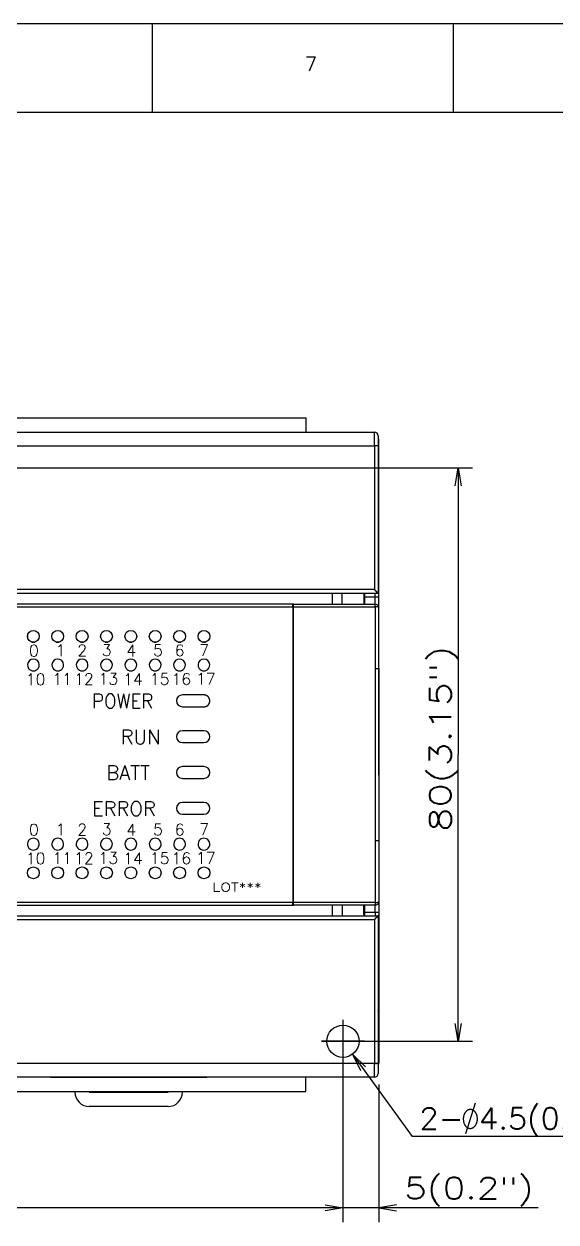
# Model space of a CAD drawing. Header units: millimetres. Extents: x -945625 to 316, y 6 to 533140.
# Drawn here: x -945391.2 to -945317, y 532407.3 to 532574.5 of the extents above; entities that cross this region are included whole.
import ezdxf

# ---------------------------------------------------------------- set-up
doc = ezdxf.new("R2010")
doc.units = ezdxf.units.MM
doc.header["$LTSCALE"] = 4
doc.styles.get("Standard").update_dxf_attribs({"font": 'simplex.shx', "height": 2, "bigfont": '@extfont2.shx'})

msp = doc.modelspace()

# ---------------------------------------------------------------- linework, layer by layer
at = {"ltscale": 0.5}
for p, q in [((-945205.31, 532574.48), (-945625.31, 532574.48)), ((-945373.31, 532574.48), (-945373.31, 532562.11)), ((-945331.31, 532574.48), (-945331.31, 532562.11)), ((-945205.31, 532562.11), (-945625.31, 532562.11))]:
    msp.add_line(p, q, dxfattribs=at)
at = {"color": 7, "linetype": 'Continuous'}
for p, q in [((-945451.89, 532519.53), (-945351.89, 532519.53)), ((-945351.89, 532519.53), (-945351.89, 532517.53)), ((-945461.49, 532517.53), (-945342.29, 532517.53)), ((-945342.29, 532515.61), (-945342.29, 532517.53)), ((-945341.79, 532517.03), (-945341.79, 532515.59)), ((-945341.69, 532469.64), (-945341.69, 532516.53)), ((-945461.49, 532515.61), (-945342.29, 532515.61)), ((-945342.29, 532515.61), (-945342.29, 532495.55)), ((-945341.79, 532515.59), (-945341.79, 532495.03)), ((-945341.79, 532515.59), (-945341.79, 532515.59)), ((-945341.69, 532515.53), (-945341.79, 532515.53)), ((-945473.06, 532512.53), (-945328.61, 532512.53)), ((-945331.03, 532510.03), (-945330.61, 532512.53)), ((-945330.61, 532512.53), (-945330.61, 532472.53)), ((-945330.61, 532512.53), (-945330.19, 532510.03)), ((-945330.61, 532512.53), (-945330.61, 532510.03)), ((-945341.79, 532495.03), (-945461.99, 532495.03)), ((-945342.29, 532495.55), (-945461.49, 532495.55)), ((-945348.19, 532495.03), (-945348.19, 532493.53)), ((-945346.79, 532493.53), (-945346.79, 532495.03)), ((-945343.79, 532494.83), (-945343.79, 532493.53)), ((-945343.69, 532495), (-945343.69, 532494.53)), ((-945343.69, 532494.53), (-945343.69, 532493.53)), ((-945343.69, 532494.53), (-945342.19, 532494.53)), ((-945342.19, 532494.53), (-945342.19, 532495.03)), ((-945342.19, 532494.53), (-945341.69, 532494.53)), ((-945342.19, 532493.53), (-945342.19, 532494.53)), ((-945353.69, 532493.53), (-945399.69, 532493.53)), ((-945399.69, 532493.17), (-945353.69, 532493.17)), ((-945353.69, 532493.17), (-945353.69, 532493.53)), ((-945353.59, 532493.53), (-945353.69, 532493.53)), ((-945353.69, 532493.17), (-945353.69, 532484.53)), ((-945353.59, 532493.53), (-945342.19, 532493.53)), ((-945353.59, 532493.17), (-945353.59, 532493.53)), ((-945353.59, 532484.53), (-945353.59, 532493.17)), ((-945342.19, 532493.17), (-945342.19, 532493.53)), ((-945342.19, 532493.17), (-945342.17, 532493.17)), ((-945342.19, 532493.17), (-945342.19, 532484.53)), ((-945353.69, 532492.03), (-945353.59, 532492.03)), ((-945390.69, 532489.23), (-945390.69, 532489.03)), ((-945390.69, 532489.03), (-945390.69, 532488.83)), ((-945390.09, 532488.23), (-945389.69, 532488.23)), ((-945386.69, 532488.23), (-945386.29, 532488.23)), ((-945383.29, 532488.23), (-945382.89, 532488.23)), ((-945379.89, 532488.23), (-945379.49, 532488.23)), ((-945376.49, 532488.23), (-945376.09, 532488.23)), ((-945373.09, 532488.23), (-945372.69, 532488.23)), ((-945369.69, 532488.23), (-945369.29, 532488.23)), ((-945366.29, 532488.23), (-945365.89, 532488.23)), ((-945353.69, 532487.83), (-945353.59, 532487.83)), ((-945353.59, 532486.71), (-945353.69, 532486.73)), ((-945353.59, 532486.03), (-945353.69, 532486.03)), ((-945353.69, 532484.53), (-945353.69, 532460.53)), ((-945353.59, 532460.53), (-945353.59, 532484.53)), ((-945342.19, 532484.53), (-945342.19, 532460.53)), ((-945341.69, 532484.52), (-945341.69, 532460.53)), ((-945366.09, 532480.85), (-945369.09, 532480.85)), ((-945369.09, 532479.2), (-945366.09, 532479.2)), ((-945366.09, 532475.85), (-945369.09, 532475.85)), ((-945369.09, 532474.2), (-945366.09, 532474.2)), ((-945330.61, 532432.53), (-945330.61, 532472.53)), ((-945366.09, 532470.85), (-945369.09, 532470.85)), ((-945369.09, 532469.2), (-945366.09, 532469.2)), ((-945366.09, 532465.85), (-945369.09, 532465.85)), ((-945369.09, 532464.2), (-945366.09, 532464.2)), ((-945353.69, 532460.53), (-945353.69, 532451.88)), ((-945353.59, 532451.88), (-945353.59, 532460.53)), ((-945342.19, 532460.53), (-945342.19, 532451.88)), ((-945341.69, 532460.53), (-945341.69, 532452.03)), ((-945353.69, 532459.03), (-945353.59, 532459.03)), ((-945353.69, 532458.33), (-945353.59, 532458.35)), ((-945353.59, 532457.23), (-945353.69, 532457.23)), ((-945353.69, 532453.03), (-945353.59, 532453.03)), ((-945353.69, 532451.88), (-945399.69, 532451.88)), ((-945399.69, 532451.53), (-945353.69, 532451.53)), ((-945353.69, 532451.53), (-945353.69, 532451.88)), ((-945353.69, 532451.53), (-945353.59, 532451.53)), ((-945353.59, 532451.53), (-945353.59, 532451.88)), ((-945342.19, 532451.88), (-945353.59, 532451.88)), ((-945342.19, 532451.53), (-945353.59, 532451.53)), ((-945348.19, 532451.53), (-945348.19, 532450.03)), ((-945346.79, 532451.53), (-945346.79, 532450.03)), ((-945343.79, 532450.23), (-945343.79, 532451.53)), ((-945343.69, 532451.53), (-945343.69, 532450.53)), ((-945342.19, 532451.88), (-945342.17, 532451.88)), ((-945342.19, 532451.88), (-945342.19, 532451.53)), ((-945342.19, 532450.53), (-945342.19, 532451.53)), ((-945341.69, 532452.03), (-945341.69, 532450.53)), ((-945461.99, 532450.03), (-945341.79, 532450.03)), ((-945461.49, 532449.51), (-945342.29, 532449.51)), ((-945343.69, 532450.53), (-945343.69, 532450.06)), ((-945343.69, 532450.53), (-945342.19, 532450.53)), ((-945342.29, 532449.51), (-945342.29, 532429.44)), ((-945342.19, 532450.53), (-945342.19, 532450.03)), ((-945342.19, 532450.53), (-945341.69, 532450.53)), ((-945341.79, 532450.03), (-945341.79, 532429.46)), ((-945341.69, 532450.53), (-945341.69, 532437.03)), ((-945341.79, 532437.03), (-945341.69, 532437.03)), ((-945341.69, 532437.03), (-945341.69, 532429.53)), ((-945346.69, 532435.53), (-945346.69, 532429.53)), ((-945346.69, 532435.53), (-945346.69, 532407.31)), ((-945330.61, 532432.53), (-945331.03, 532435.03)), ((-945330.19, 532435.03), (-945330.61, 532432.53)), ((-945330.61, 532432.53), (-945330.61, 532435.03)), ((-945343.69, 532432.53), (-945349.69, 532432.53)), ((-945349.69, 532432.53), (-945328.61, 532432.53)), ((-945342.29, 532429.44), (-945461.49, 532429.44)), ((-945345.36, 532430.71), (-945337.01, 532419.26)), ((-945345.36, 532430.71), (-945344.23, 532428.44)), ((-945345.36, 532430.71), (-945343.55, 532428.94)), ((-945342.29, 532427.53), (-945342.29, 532429.44)), ((-945341.79, 532429.46), (-945341.79, 532428.03)), ((-945341.79, 532429.46), (-945341.79, 532429.46)), ((-945342.29, 532427.53), (-945461.49, 532427.53)), ((-945387.49, 532427.53), (-945365.69, 532427.53)), ((-945351.89, 532425.53), (-945351.89, 532427.53)), ((-945341.69, 532426.51), (-945341.69, 532407.31)), ((-945451.89, 532425.53), (-945351.89, 532425.53)), ((-945384.09, 532425.43), (-945384.09, 532425.53)), ((-945382.09, 532425.43), (-945382.09, 532425.53)), ((-945382.09, 532425.43), (-945371.09, 532425.43)), ((-945379.09, 532425.43), (-945379.09, 532425.53)), ((-945374.09, 532425.53), (-945374.09, 532425.43)), ((-945371.09, 532425.43), (-945371.09, 532425.53)), ((-945369.09, 532425.53), (-945369.09, 532425.43)), ((-945371.09, 532423.43), (-945382.09, 532423.43)), ((-945329.55, 532419.64), (-945328.21, 532423.95)), ((-945305.31, 532419.26), (-945337.01, 532419.26)), ((-945319.44, 532409.31), (-945408.19, 532409.31)), ((-945349.19, 532409.72), (-945346.69, 532409.31)), ((-945346.69, 532409.31), (-945349.19, 532408.89)), ((-945346.69, 532409.31), (-945349.19, 532409.31)), ((-945339.2, 532409.72), (-945341.7, 532409.31)), ((-945341.7, 532409.31), (-945339.2, 532408.89))]:
    msp.add_line(p, q, dxfattribs=at)
for points in [[(-945342.29, 532495.55), (-945342.29, 532495.54), (-945342.28, 532495.54), (-945342.28, 532495.54), (-945342.27, 532495.53), (-945342.27, 532495.53), (-945342.26, 532495.53), (-945342.26, 532495.52), (-945342.25, 532495.52), (-945342.25, 532495.51), (-945342.24, 532495.51), (-945342.24, 532495.51), (-945342.23, 532495.5), (-945342.23, 532495.5), (-945342.22, 532495.49), (-945342.22, 532495.49), (-945342.22, 532495.49), (-945342.21, 532495.48), (-945342.21, 532495.48), (-945342.2, 532495.47), (-945342.2, 532495.47), (-945342.19, 532495.47), (-945342.19, 532495.46), (-945342.19, 532495.46), (-945342.18, 532495.45), (-945342.18, 532495.45), (-945342.17, 532495.45), (-945342.17, 532495.44), (-945342.16, 532495.44), (-945342.16, 532495.43), (-945342.16, 532495.43), (-945342.15, 532495.42), (-945342.15, 532495.42), (-945342.14, 532495.42), (-945342.14, 532495.41), (-945342.14, 532495.41), (-945342.13, 532495.4), (-945342.13, 532495.4), (-945342.12, 532495.39), (-945342.12, 532495.39), (-945342.12, 532495.39), (-945342.11, 532495.38), (-945342.11, 532495.38), (-945342.1, 532495.37), (-945342.1, 532495.37), (-945342.1, 532495.36), (-945342.09, 532495.36), (-945342.09, 532495.36), (-945342.09, 532495.35), (-945342.08, 532495.35), (-945342.08, 532495.34), (-945342.07, 532495.34), (-945342.07, 532495.33), (-945342.07, 532495.33), (-945342.06, 532495.33), (-945342.06, 532495.32), (-945342.06, 532495.32), (-945342.05, 532495.31), (-945342.05, 532495.31), (-945342.04, 532495.3), (-945342.04, 532495.3), (-945342.04, 532495.3), (-945342.03, 532495.29), (-945342.03, 532495.29), (-945342.03, 532495.28), (-945342.02, 532495.28), (-945342.02, 532495.27), (-945342.02, 532495.27), (-945342.01, 532495.27), (-945342.01, 532495.26), (-945342.01, 532495.26), (-945342, 532495.25), (-945342, 532495.25), (-945342, 532495.25), (-945341.99, 532495.24), (-945341.99, 532495.24), (-945341.98, 532495.23), (-945341.98, 532495.23), (-945341.98, 532495.23), (-945341.97, 532495.22), (-945341.97, 532495.22), (-945341.97, 532495.21), (-945341.96, 532495.21), (-945341.96, 532495.21), (-945341.96, 532495.2), (-945341.95, 532495.2), (-945341.95, 532495.19), (-945341.95, 532495.19), (-945341.94, 532495.19), (-945341.94, 532495.18), (-945341.94, 532495.18), (-945341.93, 532495.18), (-945341.93, 532495.17), (-945341.93, 532495.17), (-945341.92, 532495.17), (-945341.92, 532495.16), (-945341.92, 532495.16), (-945341.91, 532495.15), (-945341.91, 532495.15), (-945341.91, 532495.15), (-945341.9, 532495.14), (-945341.9, 532495.14), (-945341.9, 532495.14), (-945341.89, 532495.13), (-945341.89, 532495.13), (-945341.89, 532495.13), (-945341.88, 532495.12), (-945341.88, 532495.12), (-945341.88, 532495.12), (-945341.87, 532495.12), (-945341.87, 532495.11), (-945341.87, 532495.11), (-945341.87, 532495.11), (-945341.86, 532495.1), (-945341.86, 532495.1), (-945341.86, 532495.1), (-945341.86, 532495.1), (-945341.85, 532495.09), (-945341.85, 532495.09), (-945341.85, 532495.09), (-945341.84, 532495.08), (-945341.84, 532495.08), (-945341.84, 532495.08), (-945341.84, 532495.08), (-945341.84, 532495.08), (-945341.83, 532495.07), (-945341.83, 532495.07), (-945341.83, 532495.07), (-945341.83, 532495.07), (-945341.82, 532495.06), (-945341.82, 532495.06), (-945341.82, 532495.06), (-945341.82, 532495.06), (-945341.82, 532495.06), (-945341.81, 532495.05), (-945341.81, 532495.05), (-945341.81, 532495.05), (-945341.81, 532495.05), (-945341.81, 532495.05), (-945341.81, 532495.05), (-945341.8, 532495.04), (-945341.8, 532495.04), (-945341.8, 532495.04), (-945341.8, 532495.04), (-945341.8, 532495.04), (-945341.8, 532495.04), (-945341.79, 532495.03), (-945341.79, 532495.03), (-945341.79, 532495.03), (-945341.79, 532495.03)], [(-945353.59, 532493.17), (-945353.5, 532493.17), (-945353.41, 532493.17), (-945353.32, 532493.17), (-945353.23, 532493.17), (-945353.14, 532493.17), (-945353.05, 532493.17), (-945352.96, 532493.17), (-945352.87, 532493.17), (-945352.78, 532493.17), (-945352.69, 532493.17), (-945352.6, 532493.17), (-945352.51, 532493.17), (-945352.42, 532493.17), (-945352.33, 532493.17), (-945352.24, 532493.17), (-945352.15, 532493.17), (-945352.06, 532493.17), (-945351.97, 532493.17), (-945351.89, 532493.17), (-945351.8, 532493.17), (-945351.71, 532493.17), (-945351.62, 532493.17), (-945351.53, 532493.17), (-945351.44, 532493.17), (-945351.35, 532493.17), (-945351.26, 532493.17), (-945351.17, 532493.17), (-945351.08, 532493.17), (-945350.99, 532493.17), (-945350.9, 532493.17), (-945350.81, 532493.17), (-945350.72, 532493.17), (-945350.63, 532493.17), (-945350.54, 532493.17), (-945350.45, 532493.17), (-945350.36, 532493.17), (-945350.27, 532493.17), (-945350.18, 532493.17), (-945350.09, 532493.17), (-945350, 532493.17), (-945349.91, 532493.17), (-945349.82, 532493.17), (-945349.73, 532493.17), (-945349.64, 532493.17), (-945349.55, 532493.17), (-945349.46, 532493.17), (-945349.37, 532493.17), (-945349.28, 532493.17), (-945349.19, 532493.17), (-945349.1, 532493.17), (-945349.01, 532493.17), (-945348.92, 532493.17), (-945348.83, 532493.17), (-945348.74, 532493.17), (-945348.65, 532493.17), (-945348.56, 532493.17), (-945348.47, 532493.17), (-945348.38, 532493.17), (-945348.29, 532493.17), (-945348.2, 532493.17), (-945348.11, 532493.17), (-945348.03, 532493.17), (-945347.94, 532493.17), (-945347.85, 532493.17), (-945347.76, 532493.17), (-945347.67, 532493.17), (-945347.58, 532493.17), (-945347.49, 532493.17), (-945347.4, 532493.17), (-945347.31, 532493.17), (-945347.22, 532493.17), (-945347.13, 532493.17), (-945347.04, 532493.17), (-945346.95, 532493.17), (-945346.86, 532493.17), (-945346.77, 532493.17), (-945346.68, 532493.17), (-945346.59, 532493.17), (-945346.5, 532493.17), (-945346.41, 532493.17), (-945346.32, 532493.17), (-945346.23, 532493.17), (-945346.14, 532493.17), (-945346.05, 532493.17), (-945345.96, 532493.17), (-945345.87, 532493.17), (-945345.78, 532493.17), (-945345.69, 532493.17), (-945345.6, 532493.17), (-945345.51, 532493.17), (-945345.42, 532493.17), (-945345.33, 532493.17), (-945345.24, 532493.17), (-945345.15, 532493.17), (-945345.06, 532493.17), (-945344.97, 532493.17), (-945344.88, 532493.17), (-945344.79, 532493.17), (-945344.7, 532493.17), (-945344.61, 532493.17), (-945344.52, 532493.17), (-945344.43, 532493.17), (-945344.34, 532493.17), (-945344.26, 532493.17), (-945344.17, 532493.17), (-945344.08, 532493.17), (-945343.99, 532493.17), (-945343.9, 532493.17), (-945343.81, 532493.17), (-945343.72, 532493.17), (-945343.63, 532493.17), (-945343.54, 532493.17), (-945343.45, 532493.17), (-945343.36, 532493.17), (-945343.27, 532493.17), (-945343.18, 532493.17), (-945343.09, 532493.17), (-945343, 532493.17), (-945342.91, 532493.17), (-945342.82, 532493.17), (-945342.73, 532493.17), (-945342.64, 532493.17), (-945342.55, 532493.17), (-945342.46, 532493.17), (-945342.37, 532493.17), (-945342.28, 532493.17), (-945342.19, 532493.17)], [(-945342.19, 532484.53), (-945342.18, 532484.53), (-945342.18, 532484.53), (-945342.17, 532484.53), (-945342.17, 532484.53), (-945342.16, 532484.53), (-945342.15, 532484.53), (-945342.15, 532484.53), (-945342.14, 532484.53), (-945342.13, 532484.53), (-945342.13, 532484.53), (-945342.12, 532484.53), (-945342.12, 532484.53), (-945342.11, 532484.53), (-945342.1, 532484.53), (-945342.1, 532484.53), (-945342.09, 532484.53), (-945342.08, 532484.53), (-945342.08, 532484.53), (-945342.07, 532484.53), (-945342.07, 532484.53), (-945342.06, 532484.53), (-945342.05, 532484.53), (-945342.05, 532484.53), (-945342.04, 532484.53), (-945342.04, 532484.53), (-945342.03, 532484.53), (-945342.03, 532484.53), (-945342.02, 532484.53), (-945342.01, 532484.53), (-945342.01, 532484.53), (-945342, 532484.53), (-945342, 532484.53), (-945341.99, 532484.53), (-945341.99, 532484.53), (-945341.98, 532484.53), (-945341.97, 532484.53), (-945341.97, 532484.53), (-945341.96, 532484.53), (-945341.96, 532484.53), (-945341.95, 532484.53), (-945341.95, 532484.53), (-945341.94, 532484.53), (-945341.94, 532484.53), (-945341.93, 532484.53), (-945341.93, 532484.53), (-945341.92, 532484.53), (-945341.92, 532484.53), (-945341.91, 532484.53), (-945341.91, 532484.53), (-945341.9, 532484.53), (-945341.9, 532484.53), (-945341.89, 532484.53), (-945341.89, 532484.53), (-945341.88, 532484.53), (-945341.88, 532484.53), (-945341.87, 532484.53), (-945341.87, 532484.53), (-945341.86, 532484.53), (-945341.86, 532484.53), (-945341.85, 532484.53), (-945341.85, 532484.53), (-945341.84, 532484.53), (-945341.84, 532484.53), (-945341.84, 532484.53), (-945341.83, 532484.53), (-945341.83, 532484.53), (-945341.82, 532484.53), (-945341.82, 532484.53), (-945341.81, 532484.53), (-945341.81, 532484.53), (-945341.81, 532484.53), (-945341.8, 532484.53), (-945341.8, 532484.53), (-945341.79, 532484.53), (-945341.79, 532484.53), (-945341.79, 532484.53), (-945341.78, 532484.53), (-945341.78, 532484.53), (-945341.78, 532484.53), (-945341.77, 532484.53), (-945341.77, 532484.53), (-945341.77, 532484.53), (-945341.76, 532484.53), (-945341.76, 532484.53), (-945341.76, 532484.53), (-945341.75, 532484.53), (-945341.75, 532484.52), (-945341.75, 532484.52), (-945341.74, 532484.52), (-945341.74, 532484.52), (-945341.74, 532484.52), (-945341.73, 532484.52), (-945341.73, 532484.52), (-945341.73, 532484.52), (-945341.73, 532484.52), (-945341.72, 532484.52), (-945341.72, 532484.52), (-945341.72, 532484.52), (-945341.72, 532484.52), (-945341.71, 532484.52), (-945341.71, 532484.52), (-945341.71, 532484.52), (-945341.71, 532484.52), (-945341.7, 532484.52), (-945341.7, 532484.52), (-945341.7, 532484.52), (-945341.7, 532484.52), (-945341.69, 532484.52), (-945341.69, 532484.52)], [(-945366.09, 532479.2), (-945366.08, 532479.2), (-945366.08, 532479.2), (-945366.07, 532479.2), (-945366.06, 532479.2), (-945366.06, 532479.2), (-945366.05, 532479.2), (-945366.04, 532479.2), (-945366.04, 532479.2), (-945366.03, 532479.2), (-945366.02, 532479.2), (-945366.02, 532479.21), (-945366.01, 532479.21), (-945366, 532479.21), (-945366, 532479.21), (-945365.99, 532479.21), (-945365.98, 532479.21), (-945365.98, 532479.21), (-945365.97, 532479.21), (-945365.96, 532479.21), (-945365.96, 532479.21), (-945365.95, 532479.21), (-945365.94, 532479.22), (-945365.94, 532479.22), (-945365.93, 532479.22), (-945365.92, 532479.22), (-945365.92, 532479.22), (-945365.91, 532479.22), (-945365.9, 532479.22), (-945365.9, 532479.23), (-945365.89, 532479.23), (-945365.88, 532479.23), (-945365.88, 532479.23), (-945365.87, 532479.23), (-945365.86, 532479.23), (-945365.86, 532479.24), (-945365.85, 532479.24), (-945365.84, 532479.24), (-945365.84, 532479.24), (-945365.83, 532479.24), (-945365.82, 532479.25), (-945365.82, 532479.25), (-945365.81, 532479.25), (-945365.81, 532479.25), (-945365.8, 532479.25), (-945365.79, 532479.26), (-945365.79, 532479.26), (-945365.78, 532479.26), (-945365.77, 532479.26), (-945365.77, 532479.27), (-945365.76, 532479.27), (-945365.76, 532479.27), (-945365.75, 532479.28), (-945365.74, 532479.28), (-945365.74, 532479.28), (-945365.73, 532479.28), (-945365.73, 532479.29), (-945365.72, 532479.29), (-945365.71, 532479.29), (-945365.71, 532479.3), (-945365.7, 532479.3), (-945365.7, 532479.3), (-945365.69, 532479.31), (-945365.68, 532479.31), (-945365.68, 532479.31), (-945365.67, 532479.32), (-945365.67, 532479.32), (-945365.66, 532479.32), (-945365.65, 532479.33), (-945365.65, 532479.33), (-945365.64, 532479.33), (-945365.64, 532479.34), (-945365.63, 532479.34), (-945365.63, 532479.35), (-945365.62, 532479.35), (-945365.61, 532479.35), (-945365.61, 532479.36), (-945365.6, 532479.36), (-945365.6, 532479.36), (-945365.59, 532479.37), (-945365.59, 532479.37), (-945365.58, 532479.38), (-945365.58, 532479.38), (-945365.57, 532479.39), (-945365.57, 532479.39), (-945365.56, 532479.39), (-945365.56, 532479.4), (-945365.55, 532479.4), (-945365.55, 532479.41), (-945365.54, 532479.41), (-945365.54, 532479.42), (-945365.53, 532479.42), (-945365.53, 532479.43), (-945365.52, 532479.43), (-945365.52, 532479.44), (-945365.51, 532479.44), (-945365.51, 532479.44), (-945365.5, 532479.45), (-945365.5, 532479.45), (-945365.49, 532479.46), (-945365.49, 532479.46), (-945365.48, 532479.47), (-945365.48, 532479.47), (-945365.47, 532479.48), (-945365.47, 532479.48), (-945365.46, 532479.49), (-945365.46, 532479.49), (-945365.46, 532479.5), (-945365.45, 532479.51), (-945365.45, 532479.51), (-945365.44, 532479.52), (-945365.44, 532479.52), (-945365.43, 532479.53), (-945365.43, 532479.53), (-945365.43, 532479.54), (-945365.42, 532479.54), (-945365.42, 532479.55), (-945365.41, 532479.55), (-945365.41, 532479.56), (-945365.41, 532479.56), (-945365.4, 532479.57), (-945365.4, 532479.58), (-945365.4, 532479.58), (-945365.39, 532479.59), (-945365.39, 532479.59), (-945365.39, 532479.6), (-945365.38, 532479.6), (-945365.38, 532479.61), (-945365.38, 532479.62), (-945365.37, 532479.62), (-945365.37, 532479.63), (-945365.37, 532479.63), (-945365.36, 532479.64), (-945365.36, 532479.65), (-945365.36, 532479.65), (-945365.35, 532479.66), (-945365.35, 532479.66), (-945365.35, 532479.67), (-945365.34, 532479.68), (-945365.34, 532479.68), (-945365.34, 532479.69), (-945365.34, 532479.69), (-945365.33, 532479.7), (-945365.33, 532479.71), (-945365.33, 532479.71), (-945365.33, 532479.72), (-945365.32, 532479.73), (-945365.32, 532479.73), (-945365.32, 532479.74), (-945365.32, 532479.74), (-945365.31, 532479.75), (-945365.31, 532479.76), (-945365.31, 532479.76), (-945365.31, 532479.77), (-945365.3, 532479.78), (-945365.3, 532479.78), (-945365.3, 532479.79), (-945365.3, 532479.8), (-945365.3, 532479.8), (-945365.29, 532479.81), (-945365.29, 532479.82), (-945365.29, 532479.82), (-945365.29, 532479.83), (-945365.29, 532479.84), (-945365.29, 532479.84), (-945365.28, 532479.85), (-945365.28, 532479.86), (-945365.28, 532479.86), (-945365.28, 532479.87), (-945365.28, 532479.88), (-945365.28, 532479.88), (-945365.28, 532479.89), (-945365.28, 532479.9), (-945365.27, 532479.9), (-945365.27, 532479.91), (-945365.27, 532479.92), (-945365.27, 532479.92), (-945365.27, 532479.93), (-945365.27, 532479.94), (-945365.27, 532479.94), (-945365.27, 532479.95), (-945365.27, 532479.96), (-945365.27, 532479.96), (-945365.27, 532479.97), (-945365.27, 532479.98), (-945365.27, 532479.98), (-945365.27, 532479.99), (-945365.27, 532480), (-945365.27, 532480), (-945365.27, 532480.01), (-945365.27, 532480.02), (-945365.27, 532480.02), (-945365.27, 532480.03), (-945365.27, 532480.04), (-945365.27, 532480.04), (-945365.27, 532480.05), (-945365.27, 532480.06), (-945365.27, 532480.06), (-945365.27, 532480.07), (-945365.27, 532480.08), (-945365.27, 532480.08), (-945365.27, 532480.09), (-945365.27, 532480.1), (-945365.27, 532480.1), (-945365.27, 532480.11), (-945365.27, 532480.12), (-945365.27, 532480.12), (-945365.27, 532480.13), (-945365.27, 532480.14), (-945365.27, 532480.14), (-945365.28, 532480.15), (-945365.28, 532480.16), (-945365.28, 532480.16), (-945365.28, 532480.17), (-945365.28, 532480.18), (-945365.28, 532480.18), (-945365.28, 532480.19), (-945365.28, 532480.2), (-945365.28, 532480.2), (-945365.29, 532480.21), (-945365.29, 532480.22), (-945365.29, 532480.22), (-945365.29, 532480.23), (-945365.29, 532480.24), (-945365.29, 532480.24), (-945365.3, 532480.25), (-945365.3, 532480.26), (-945365.3, 532480.26), (-945365.3, 532480.27), (-945365.3, 532480.28), (-945365.31, 532480.28), (-945365.31, 532480.29), (-945365.31, 532480.3), (-945365.31, 532480.3), (-945365.32, 532480.31), (-945365.32, 532480.32), (-945365.32, 532480.32), (-945365.32, 532480.33), (-945365.33, 532480.33), (-945365.33, 532480.34), (-945365.33, 532480.35), (-945365.33, 532480.35), (-945365.34, 532480.36), (-945365.34, 532480.37), (-945365.34, 532480.37), (-945365.34, 532480.38), (-945365.35, 532480.38), (-945365.35, 532480.39), (-945365.35, 532480.4), (-945365.36, 532480.4), (-945365.36, 532480.41), (-945365.36, 532480.41), (-945365.37, 532480.42), (-945365.37, 532480.43), (-945365.37, 532480.43), (-945365.38, 532480.44), (-945365.38, 532480.44), (-945365.38, 532480.45), (-945365.39, 532480.46), (-945365.39, 532480.46), (-945365.39, 532480.47), (-945365.4, 532480.47), (-945365.4, 532480.48), (-945365.4, 532480.48), (-945365.41, 532480.49), (-945365.41, 532480.5), (-945365.42, 532480.5), (-945365.42, 532480.51), (-945365.42, 532480.51), (-945365.43, 532480.52), (-945365.43, 532480.52), (-945365.44, 532480.53), (-945365.44, 532480.53), (-945365.44, 532480.54), (-945365.45, 532480.54), (-945365.45, 532480.55), (-945365.46, 532480.55), (-945365.46, 532480.56), (-945365.46, 532480.56), (-945365.47, 532480.57), (-945365.47, 532480.57), (-945365.48, 532480.58), (-945365.48, 532480.58), (-945365.49, 532480.59), (-945365.49, 532480.59), (-945365.5, 532480.6), (-945365.5, 532480.6), (-945365.51, 532480.61), (-945365.51, 532480.61), (-945365.52, 532480.62), (-945365.52, 532480.62), (-945365.53, 532480.63), (-945365.53, 532480.63), (-945365.54, 532480.64), (-945365.54, 532480.64), (-945365.55, 532480.65), (-945365.55, 532480.65), (-945365.56, 532480.65), (-945365.56, 532480.66), (-945365.57, 532480.66), (-945365.57, 532480.67), (-945365.58, 532480.67), (-945365.58, 532480.68), (-945365.59, 532480.68), (-945365.59, 532480.68), (-945365.6, 532480.69), (-945365.6, 532480.69), (-945365.61, 532480.7), (-945365.61, 532480.7), (-945365.62, 532480.7), (-945365.63, 532480.71), (-945365.63, 532480.71), (-945365.64, 532480.72), (-945365.64, 532480.72), (-945365.65, 532480.72), (-945365.65, 532480.73), (-945365.66, 532480.73), (-945365.67, 532480.73), (-945365.67, 532480.74), (-945365.68, 532480.74), (-945365.68, 532480.74), (-945365.69, 532480.75), (-945365.7, 532480.75), (-945365.7, 532480.75), (-945365.71, 532480.76), (-945365.71, 532480.76), (-945365.72, 532480.76), (-945365.73, 532480.77), (-945365.73, 532480.77), (-945365.74, 532480.77), (-945365.74, 532480.78), (-945365.75, 532480.78), (-945365.76, 532480.78), (-945365.76, 532480.78), (-945365.77, 532480.79), (-945365.77, 532480.79), (-945365.78, 532480.79), (-945365.79, 532480.79), (-945365.79, 532480.8), (-945365.8, 532480.8), (-945365.81, 532480.8), (-945365.81, 532480.8), (-945365.82, 532480.81), (-945365.83, 532480.81), (-945365.83, 532480.81), (-945365.84, 532480.81), (-945365.84, 532480.81), (-945365.85, 532480.82), (-945365.86, 532480.82), (-945365.86, 532480.82), (-945365.87, 532480.82), (-945365.88, 532480.82), (-945365.88, 532480.83), (-945365.89, 532480.83), (-945365.9, 532480.83), (-945365.9, 532480.83), (-945365.91, 532480.83), (-945365.92, 532480.83), (-945365.92, 532480.83), (-945365.93, 532480.84), (-945365.94, 532480.84), (-945365.94, 532480.84), (-945365.95, 532480.84), (-945365.96, 532480.84), (-945365.96, 532480.84), (-945365.97, 532480.84), (-945365.98, 532480.84), (-945365.98, 532480.84), (-945365.99, 532480.85), (-945366, 532480.85), (-945366, 532480.85), (-945366.01, 532480.85), (-945366.02, 532480.85), (-945366.02, 532480.85), (-945366.03, 532480.85), (-945366.04, 532480.85), (-945366.04, 532480.85), (-945366.05, 532480.85), (-945366.06, 532480.85), (-945366.06, 532480.85), (-945366.07, 532480.85), (-945366.08, 532480.85), (-945366.08, 532480.85), (-945366.09, 532480.85)], [(-945342.19, 532460.53), (-945342.18, 532460.53), (-945342.18, 532460.53), (-945342.17, 532460.53), (-945342.17, 532460.53), (-945342.16, 532460.53), (-945342.15, 532460.53), (-945342.15, 532460.53), (-945342.14, 532460.53), (-945342.13, 532460.53), (-945342.13, 532460.53), (-945342.12, 532460.53), (-945342.12, 532460.53), (-945342.11, 532460.53), (-945342.1, 532460.53), (-945342.1, 532460.53), (-945342.09, 532460.53), (-945342.08, 532460.53), (-945342.08, 532460.53), (-945342.07, 532460.53), (-945342.07, 532460.53), (-945342.06, 532460.53), (-945342.05, 532460.53), (-945342.05, 532460.53), (-945342.04, 532460.53), (-945342.04, 532460.53), (-945342.03, 532460.53), (-945342.03, 532460.53), (-945342.02, 532460.53), (-945342.01, 532460.53), (-945342.01, 532460.53), (-945342, 532460.53), (-945342, 532460.53), (-945341.99, 532460.53), (-945341.99, 532460.53), (-945341.98, 532460.53), (-945341.97, 532460.53), (-945341.97, 532460.53), (-945341.96, 532460.53), (-945341.96, 532460.53), (-945341.95, 532460.53), (-945341.95, 532460.53), (-945341.94, 532460.53), (-945341.94, 532460.53), (-945341.93, 532460.53), (-945341.93, 532460.53), (-945341.92, 532460.53), (-945341.92, 532460.53), (-945341.91, 532460.53), (-945341.91, 532460.53), (-945341.9, 532460.53), (-945341.9, 532460.53), (-945341.89, 532460.53), (-945341.89, 532460.53), (-945341.88, 532460.53), (-945341.88, 532460.53), (-945341.87, 532460.53), (-945341.87, 532460.53), (-945341.86, 532460.53), (-945341.86, 532460.53), (-945341.85, 532460.53), (-945341.85, 532460.53), (-945341.84, 532460.53), (-945341.84, 532460.53), (-945341.84, 532460.53), (-945341.83, 532460.53), (-945341.83, 532460.53), (-945341.82, 532460.53), (-945341.82, 532460.53), (-945341.81, 532460.53), (-945341.81, 532460.53), (-945341.81, 532460.53), (-945341.8, 532460.53), (-945341.8, 532460.53), (-945341.79, 532460.53), (-945341.79, 532460.53), (-945341.79, 532460.53), (-945341.78, 532460.53), (-945341.78, 532460.53), (-945341.78, 532460.53), (-945341.77, 532460.53), (-945341.77, 532460.53), (-945341.77, 532460.53), (-945341.76, 532460.53), (-945341.76, 532460.53), (-945341.76, 532460.53), (-945341.75, 532460.53), (-945341.75, 532460.53), (-945341.75, 532460.53), (-945341.74, 532460.53), (-945341.74, 532460.53), (-945341.74, 532460.53), (-945341.73, 532460.53), (-945341.73, 532460.53), (-945341.73, 532460.53), (-945341.73, 532460.53), (-945341.72, 532460.53), (-945341.72, 532460.53), (-945341.72, 532460.53), (-945341.72, 532460.53), (-945341.71, 532460.53), (-945341.71, 532460.53), (-945341.71, 532460.53), (-945341.71, 532460.53), (-945341.7, 532460.53), (-945341.7, 532460.53), (-945341.7, 532460.53), (-945341.7, 532460.53), (-945341.69, 532460.53), (-945341.69, 532460.53)], [(-945341.79, 532450.03), (-945341.79, 532450.02), (-945341.79, 532450.02), (-945341.79, 532450.02), (-945341.79, 532450.02), (-945341.8, 532450.02), (-945341.8, 532450.01), (-945341.8, 532450.01), (-945341.8, 532450.01), (-945341.8, 532450.01), (-945341.8, 532450.01), (-945341.81, 532450), (-945341.81, 532450), (-945341.81, 532450), (-945341.81, 532450), (-945341.81, 532449.99), (-945341.81, 532449.99), (-945341.82, 532449.99), (-945341.82, 532449.99), (-945341.82, 532449.99), (-945341.82, 532449.98), (-945341.82, 532449.98), (-945341.83, 532449.98), (-945341.83, 532449.98), (-945341.83, 532449.97), (-945341.83, 532449.97), (-945341.83, 532449.97), (-945341.84, 532449.97), (-945341.84, 532449.96), (-945341.84, 532449.96), (-945341.84, 532449.96), (-945341.85, 532449.95), (-945341.85, 532449.95), (-945341.85, 532449.95), (-945341.85, 532449.95), (-945341.86, 532449.94), (-945341.86, 532449.94), (-945341.86, 532449.94), (-945341.86, 532449.93), (-945341.87, 532449.93), (-945341.87, 532449.93), (-945341.87, 532449.92), (-945341.88, 532449.92), (-945341.88, 532449.92), (-945341.88, 532449.91), (-945341.89, 532449.91), (-945341.89, 532449.91), (-945341.89, 532449.9), (-945341.89, 532449.9), (-945341.9, 532449.9), (-945341.9, 532449.89), (-945341.9, 532449.89), (-945341.91, 532449.89), (-945341.91, 532449.88), (-945341.91, 532449.88), (-945341.92, 532449.88), (-945341.92, 532449.87), (-945341.93, 532449.87), (-945341.93, 532449.87), (-945341.93, 532449.86), (-945341.94, 532449.86), (-945341.94, 532449.86), (-945341.94, 532449.85), (-945341.95, 532449.85), (-945341.95, 532449.85), (-945341.95, 532449.84), (-945341.96, 532449.84), (-945341.96, 532449.83), (-945341.97, 532449.83), (-945341.97, 532449.83), (-945341.97, 532449.82), (-945341.98, 532449.82), (-945341.98, 532449.82), (-945341.98, 532449.81), (-945341.99, 532449.81), (-945341.99, 532449.81), (-945342, 532449.8), (-945342, 532449.8), (-945342, 532449.79), (-945342.01, 532449.79), (-945342.01, 532449.79), (-945342.02, 532449.78), (-945342.02, 532449.78), (-945342.03, 532449.78), (-945342.03, 532449.77), (-945342.03, 532449.77), (-945342.04, 532449.77), (-945342.04, 532449.76), (-945342.05, 532449.76), (-945342.05, 532449.75), (-945342.05, 532449.75), (-945342.06, 532449.75), (-945342.06, 532449.74), (-945342.07, 532449.74), (-945342.07, 532449.74), (-945342.08, 532449.73), (-945342.08, 532449.73), (-945342.08, 532449.72), (-945342.09, 532449.72), (-945342.09, 532449.72), (-945342.1, 532449.71), (-945342.1, 532449.71), (-945342.11, 532449.71), (-945342.11, 532449.7), (-945342.11, 532449.7), (-945342.12, 532449.69), (-945342.12, 532449.69), (-945342.13, 532449.69), (-945342.13, 532449.68), (-945342.14, 532449.68), (-945342.14, 532449.67), (-945342.14, 532449.67), (-945342.15, 532449.67), (-945342.15, 532449.66), (-945342.16, 532449.66), (-945342.16, 532449.65), (-945342.16, 532449.65), (-945342.17, 532449.65), (-945342.17, 532449.64), (-945342.18, 532449.64), (-945342.18, 532449.63), (-945342.19, 532449.63), (-945342.19, 532449.62), (-945342.19, 532449.62), (-945342.2, 532449.62), (-945342.2, 532449.61), (-945342.21, 532449.61), (-945342.21, 532449.6), (-945342.21, 532449.6), (-945342.22, 532449.59), (-945342.22, 532449.59), (-945342.23, 532449.59), (-945342.23, 532449.58), (-945342.23, 532449.58), (-945342.24, 532449.57), (-945342.24, 532449.57), (-945342.25, 532449.56), (-945342.25, 532449.56), (-945342.25, 532449.55), (-945342.26, 532449.55), (-945342.26, 532449.54), (-945342.26, 532449.54), (-945342.27, 532449.54), (-945342.27, 532449.53), (-945342.28, 532449.53), (-945342.28, 532449.52), (-945342.28, 532449.52), (-945342.29, 532449.51), (-945342.29, 532449.51)], [(-945328.95, 532420.37), (-945328.9, 532420.37), (-945328.85, 532420.38), (-945328.8, 532420.38), (-945328.75, 532420.39), (-945328.71, 532420.41), (-945328.66, 532420.42), (-945328.61, 532420.44), (-945328.57, 532420.46), (-945328.52, 532420.49), (-945328.48, 532420.52), (-945328.44, 532420.55), (-945328.39, 532420.58), (-945328.35, 532420.62), (-945328.31, 532420.66), (-945328.28, 532420.7), (-945328.24, 532420.74), (-945328.2, 532420.79), (-945328.17, 532420.84), (-945328.14, 532420.89), (-945328.11, 532420.94), (-945328.08, 532420.99), (-945328.06, 532421.05), (-945328.04, 532421.1), (-945328.01, 532421.16), (-945328, 532421.22), (-945327.98, 532421.28), (-945327.96, 532421.35), (-945327.95, 532421.41), (-945327.94, 532421.47), (-945327.93, 532421.54), (-945327.93, 532421.6), (-945327.93, 532421.67), (-945327.93, 532421.73), (-945327.93, 532421.8), (-945327.93, 532421.86), (-945327.94, 532421.92), (-945327.95, 532421.99), (-945327.96, 532422.05), (-945327.97, 532422.11), (-945327.99, 532422.17), (-945328.01, 532422.23), (-945328.03, 532422.29), (-945328.05, 532422.35), (-945328.07, 532422.4), (-945328.1, 532422.46), (-945328.13, 532422.51), (-945328.16, 532422.56), (-945328.19, 532422.61), (-945328.23, 532422.65), (-945328.26, 532422.7), (-945328.3, 532422.74), (-945328.34, 532422.77), (-945328.38, 532422.81), (-945328.42, 532422.84), (-945328.46, 532422.87), (-945328.5, 532422.9), (-945328.55, 532422.93), (-945328.59, 532422.95), (-945328.64, 532422.97), (-945328.69, 532422.98), (-945328.73, 532422.99), (-945328.78, 532423), (-945328.83, 532423.01), (-945328.88, 532423.01), (-945328.93, 532423.01), (-945328.98, 532423.01), (-945329.02, 532423), (-945329.07, 532422.99), (-945329.12, 532422.98), (-945329.17, 532422.96), (-945329.21, 532422.94), (-945329.26, 532422.92), (-945329.3, 532422.9), (-945329.35, 532422.87), (-945329.39, 532422.84), (-945329.43, 532422.8), (-945329.47, 532422.77), (-945329.51, 532422.73), (-945329.55, 532422.69), (-945329.59, 532422.64), (-945329.62, 532422.6), (-945329.65, 532422.55), (-945329.69, 532422.5), (-945329.71, 532422.45), (-945329.74, 532422.39), (-945329.77, 532422.34), (-945329.79, 532422.28), (-945329.81, 532422.22), (-945329.83, 532422.16), (-945329.85, 532422.1), (-945329.86, 532422.04), (-945329.87, 532421.97), (-945329.88, 532421.91), (-945329.89, 532421.85), (-945329.9, 532421.78), (-945329.9, 532421.72), (-945329.9, 532421.65), (-945329.9, 532421.59), (-945329.89, 532421.52), (-945329.89, 532421.46), (-945329.88, 532421.4), (-945329.87, 532421.33), (-945329.85, 532421.27), (-945329.84, 532421.21), (-945329.82, 532421.15), (-945329.8, 532421.09), (-945329.78, 532421.04), (-945329.75, 532420.98), (-945329.73, 532420.93), (-945329.7, 532420.87), (-945329.67, 532420.82), (-945329.64, 532420.78), (-945329.6, 532420.73), (-945329.57, 532420.69), (-945329.53, 532420.65), (-945329.49, 532420.61), (-945329.45, 532420.57), (-945329.41, 532420.54), (-945329.37, 532420.51), (-945329.32, 532420.48), (-945329.28, 532420.46), (-945329.23, 532420.44), (-945329.19, 532420.42), (-945329.14, 532420.4), (-945329.09, 532420.39), (-945329.04, 532420.38), (-945329, 532420.38), (-945328.95, 532420.37)]]:
    msp.add_lwpolyline(points, dxfattribs=at)
for centre, radius in [((-945389.89, 532489.03), 0.825), ((-945386.49, 532489.03), 0.825), ((-945383.09, 532489.03), 0.825), ((-945379.69, 532489.03), 0.825), ((-945376.29, 532489.03), 0.825), ((-945372.89, 532489.03), 0.825), ((-945369.49, 532489.03), 0.825), ((-945366.09, 532489.03), 0.825), ((-945389.89, 532456.03), 0.825), ((-945386.49, 532456.03), 0.825), ((-945383.09, 532456.03), 0.825), ((-945379.69, 532456.03), 0.825), ((-945376.29, 532456.03), 0.825), ((-945372.89, 532456.03), 0.825), ((-945369.49, 532456.03), 0.825), ((-945366.09, 532456.03), 0.825), ((-945346.69, 532432.53), 2.25)]:
    msp.add_circle(centre, radius, dxfattribs=at)
for centre, radius, start, end in [((-945342.29, 532517.03), 0.5, 0, 90), ((-945342.34, 532492.18), 23.43, 89.7451, 89.8795), ((-945342.26, 532506.64), 8.97, 89.5802, 89.8499), ((-945342.26, 532506.19), 9.42, 89.4212, 89.5906), ((-945342.44, 532493.83), 21.78, 89.2125, 89.2701), ((-945342.28, 532505.45), 10.16, 89.1222, 89.2579), ((-945342.24, 532507.59), 8.02, 88.9835, 89.1648), ((-945342.24, 532507.21), 8.4, 88.817, 88.9841), ((-945342.24, 532507.38), 8.23, 88.6606, 88.8256), ((-945342.21, 532508.49), 7.12, 88.4797, 88.6671), ((-945342.19, 532509.35), 6.25, 88.2843, 88.4928), ((-945342.16, 532510.02), 5.59, 88.0847, 88.3094), ((-945342.14, 532510.73), 4.88, 87.8612, 88.1083), ((-945342.11, 532511.45), 4.15, 87.6032, 87.8796), ((-945342.08, 532512.13), 3.47, 87.3405, 87.6542), ((-945342.05, 532512.75), 2.86, 86.9913, 87.3482), ((-945342.02, 532513.32), 2.29, 86.6507, 87.0662), ((-945341.99, 532513.81), 1.8, 86.1961, 86.6839), ((-945341.96, 532514.25), 1.36, 85.7272, 86.3176), ((-945341.93, 532514.6), 0.998, 85.0794, 85.8018), ((-945341.9, 532514.9), 0.698, 84.3769, 85.299), ((-945341.87, 532515.13), 0.468, 83.4161, 84.615), ((-945341.85, 532515.31), 0.289, 82.0651, 83.7355), ((-945341.83, 532515.43), 0.165, 80.3382, 82.7779), ((-945341.82, 532515.51), 0.0823, 77.4974, 81.4611), ((-945341.81, 532515.56), 0.0356, 72.8052, 79.8245), ((-945341.8, 532515.58), 0.0108, 62.7654, 79.6785), ((-945341.79, 532515.59), 0.00223, 33.431, 87.0792), ((-945343.59, 532494.83), 0.2, 90, 180), ((-945342.19, 532493.03), 0.5, 0, 90), ((-945342.19, 532491.52), 1.65, 88.3946, 89.2323), ((-945342.19, 532491.41), 1.76, 87.5894, 88.3882), ((-945342.19, 532491.38), 1.79, 86.8008, 87.5946), ((-945342.19, 532491.47), 1.7, 85.9199, 86.758), ((-945342.19, 532491.53), 1.64, 85.0147, 85.8851), ((-945342.18, 532491.59), 1.58, 84.0445, 84.9462), ((-945342.18, 532491.65), 1.52, 83.0895, 84.0258), ((-945342.17, 532491.74), 1.43, 82.0522, 83.0366), ((-945342.16, 532491.83), 1.34, 80.9599, 81.995), ((-945342.14, 532491.93), 1.24, 79.7508, 80.8472), ((-945342.13, 532492.03), 1.14, 78.5693, 79.7346), ((-945342.11, 532492.13), 1.03, 77.164, 78.4107), ((-945342.08, 532492.24), 0.924, 75.7864, 77.1295), ((-945342.06, 532492.34), 0.817, 74.1308, 75.5866), ((-945342.03, 532492.44), 0.716, 72.4435, 74.0307), ((-945342.01, 532492.53), 0.621, 70.4967, 72.2281), ((-945341.98, 532492.62), 0.526, 68.3604, 70.293), ((-945341.95, 532492.71), 0.435, 65.8812, 68.0662), ((-945341.92, 532492.77), 0.367, 63.3387, 65.7538), ((-945341.9, 532492.81), 0.317, 60.3679, 62.9379), ((-945341.86, 532492.88), 0.238, 56.422, 59.5949), ((-945341.82, 532492.95), 0.162, 51.2872, 55.5765), ((-945341.81, 532492.95), 0.153, 48.4701, 52.5174), ((-945341.89, 532492.87), 0.269, 46.389, 48.3537), ((-945341.77, 532493.01), 0.0859, 32.6414, 39.1813), ((-945341.74, 532493.03), 0.0509, 15.5599, 30.3198), ((-945341.79, 532493.01), 0.0978, 11.0001, 20.5526), ((-945389.89, 532485.03), 0.825, 322.6948, 217.3052), ((-945389.89, 532485.03), 0.825, 217.3052, 270), ((-945389.89, 532485.03), 0.825, 270, 322.6948), ((-945386.49, 532485.03), 0.825, 322.6948, 217.3052), ((-945386.49, 532485.03), 0.825, 217.3052, 270), ((-945386.49, 532485.03), 0.825, 270, 322.6948), ((-945383.09, 532485.03), 0.825, 322.6948, 217.3052), ((-945383.09, 532485.03), 0.825, 217.3052, 270), ((-945383.09, 532485.03), 0.825, 270, 322.6948), ((-945379.69, 532485.03), 0.825, 322.6948, 217.3052), ((-945379.69, 532485.03), 0.825, 217.3052, 270), ((-945379.69, 532485.03), 0.825, 270, 322.6948), ((-945376.29, 532485.03), 0.825, 322.6948, 217.3052), ((-945376.29, 532485.03), 0.825, 217.3052, 270), ((-945376.29, 532485.03), 0.825, 270, 322.6948), ((-945372.89, 532485.03), 0.825, 322.6948, 217.3052), ((-945372.89, 532485.03), 0.825, 217.3052, 270), ((-945372.89, 532485.03), 0.825, 270, 322.6948), ((-945369.49, 532485.03), 0.825, 322.6948, 217.3052), ((-945369.49, 532485.03), 0.825, 217.3052, 270), ((-945369.49, 532485.03), 0.825, 270, 322.6948), ((-945366.09, 532485.03), 0.825, 322.6948, 217.3052), ((-945366.09, 532485.03), 0.825, 217.3052, 270), ((-945366.09, 532485.03), 0.825, 270, 322.6948), ((-945369.09, 532480.03), 0.825, 90, 270), ((-945369.09, 532475.03), 0.825, 90, 270), ((-945366.09, 532475.03), 0.825, 270, 90), ((-945369.09, 532470.03), 0.825, 90, 270), ((-945366.09, 532470.03), 0.825, 270, 90), ((-945369.09, 532465.03), 0.825, 90, 270), ((-945366.09, 532465.03), 0.825, 270, 90), ((-945389.89, 532460.03), 0.825, 142.6948, 270), ((-945389.89, 532460.03), 0.825, 37.3052, 142.6948), ((-945389.89, 532460.03), 0.825, 270, 37.3052), ((-945386.49, 532460.03), 0.825, 142.6948, 270), ((-945386.49, 532460.03), 0.825, 37.3052, 142.6948), ((-945386.49, 532460.03), 0.825, 270, 37.3052), ((-945383.09, 532460.03), 0.825, 142.6948, 270), ((-945383.09, 532460.03), 0.825, 37.3052, 142.6948), ((-945383.09, 532460.03), 0.825, 270, 37.3052), ((-945379.69, 532460.03), 0.825, 142.6948, 270), ((-945379.69, 532460.03), 0.825, 37.3052, 142.6948), ((-945379.69, 532460.03), 0.825, 270, 37.3052), ((-945376.29, 532460.03), 0.825, 142.6948, 270), ((-945376.29, 532460.03), 0.825, 37.3052, 142.6948), ((-945376.29, 532460.03), 0.825, 270, 37.3052), ((-945372.89, 532460.03), 0.825, 142.6948, 270), ((-945372.89, 532460.03), 0.825, 37.3052, 142.6948), ((-945372.89, 532460.03), 0.825, 270, 37.3052), ((-945369.49, 532460.03), 0.825, 142.6948, 270), ((-945369.49, 532460.03), 0.825, 37.3052, 142.6948), ((-945369.49, 532460.03), 0.825, 270, 37.3052), ((-945366.09, 532460.03), 0.825, 142.6948, 270), ((-945366.09, 532460.03), 0.825, 37.3052, 142.6948), ((-945366.09, 532460.03), 0.825, 270, 37.3052), ((-945342.19, 532452.03), 0.5, 270, 0), ((-945342.19, 532453.54), 1.65, 270.7678, 271.6054), ((-945342.19, 532453.64), 1.76, 271.5885, 272.3872), ((-945342.19, 532453.67), 1.79, 272.4054, 273.1992), ((-945342.19, 532453.59), 1.7, 273.2649, 274.103), ((-945342.19, 532453.53), 1.64, 274.1149, 274.9853), ((-945342.18, 532453.47), 1.58, 275.0309, 275.9326), ((-945342.18, 532453.4), 1.52, 275.9742, 276.9105), ((-945342.17, 532453.31), 1.43, 276.9866, 277.9709), ((-945342.16, 532453.22), 1.34, 278.005, 279.0401), ((-945342.14, 532453.12), 1.24, 279.129, 280.2253), ((-945342.13, 532453.02), 1.14, 280.2898, 281.4551), ((-945342.11, 532452.92), 1.03, 281.5643, 282.811), ((-945342.08, 532452.82), 0.924, 282.8962, 284.2393), ((-945342.06, 532452.71), 0.817, 284.4134, 285.8692), ((-945342.03, 532452.61), 0.716, 285.9693, 287.5565), ((-945342.01, 532452.52), 0.621, 287.772, 289.5033), ((-945341.98, 532452.43), 0.526, 289.6768, 291.6093), ((-945341.95, 532452.35), 0.435, 291.9338, 294.1188), ((-945341.92, 532452.28), 0.367, 294.2797, 296.6948), ((-945341.9, 532452.24), 0.317, 297.0621, 299.6321), ((-945341.86, 532452.17), 0.238, 300.4051, 303.578), ((-945341.82, 532452.1), 0.162, 304.4235, 308.7128), ((-945341.81, 532452.1), 0.153, 307.4826, 311.5299), ((-945341.77, 532452.05), 0.0859, 320.8187, 327.3586), ((-945341.89, 532452.19), 0.269, 311.6464, 313.611), ((-945341.74, 532452.02), 0.0509, 329.6802, 344.4401), ((-945341.79, 532452.05), 0.0978, 339.4473, 349), ((-945343.59, 532450.23), 0.2, 180, 270), ((-945342.19, 532437.03), 0.5, 323.1301, 0), ((-945342.34, 532452.88), 23.43, 270.1206, 270.2549), ((-945342.26, 532438.42), 8.97, 270.1637, 270.4333), ((-945342.26, 532438.86), 9.42, 270.4095, 270.5787), ((-945342.43, 532451.23), 21.79, 270.7037, 270.7613), ((-945342.28, 532439.61), 10.16, 270.766, 270.9016), ((-945342.23, 532437.46), 8.02, 270.8126, 270.9939), ((-945342.24, 532437.84), 8.4, 271.0159, 271.183), ((-945342.24, 532437.68), 8.24, 271.1745, 271.3394), ((-945342.21, 532436.57), 7.12, 271.3329, 271.5203), ((-945342.19, 532435.7), 6.26, 271.5072, 271.7156), ((-945342.16, 532435.04), 5.59, 271.6906, 271.9153), ((-945342.14, 532434.33), 4.88, 271.8918, 272.1388), ((-945342.11, 532433.6), 4.16, 272.1204, 272.3968), ((-945342.08, 532432.92), 3.47, 272.376, 272.6896), ((-945342.05, 532432.31), 2.86, 272.6519, 273.0087), ((-945342.02, 532431.74), 2.29, 272.9338, 273.3493), ((-945341.99, 532431.25), 1.8, 273.2787, 273.7665), ((-945341.96, 532430.81), 1.36, 273.7233, 274.3136), ((-945341.93, 532430.45), 0.998, 274.1529, 274.8751), ((-945341.9, 532430.15), 0.698, 274.7011, 275.623), ((-945341.88, 532429.92), 0.468, 275.4434, 276.6421), ((-945341.85, 532429.74), 0.289, 276.1971, 277.8671), ((-945341.83, 532429.62), 0.165, 277.3031, 279.7423), ((-945341.82, 532429.54), 0.0823, 278.4403, 282.4034), ((-945341.81, 532429.5), 0.0356, 280.176, 287.1943), ((-945341.8, 532429.47), 0.0108, 280.3223, 297.2337), ((-945343.69, 532429.53), 2, 341.8051, 0), ((-945341.79, 532429.46), 0.00224, 273.1644, 326.8178), ((-945342.29, 532428.03), 0.5, 270, 0), ((-945382.09, 532425.43), 2, 180, 270), ((-945371.09, 532425.43), 2, 270, 0)]:
    msp.add_arc(centre, radius, start, end, dxfattribs=at)

# ---------------------------------------------------------------- texts
for s, p in [('0', (-945390.5, 532486.24)), ('1', (-945386.78, 532486.28)), ('2', (-945383.76, 532486.26)), ('3', (-945380.34, 532486.3)), ('4', (-945376.9, 532486.24)), ('5', (-945373.18, 532486.28)), ('6', (-945370.16, 532486.26)), ('7', (-945366.74, 532486.3)), ('10', (-945390.95, 532482.24)), ('11', (-945387.23, 532482.28)), ('12', (-945384.21, 532482.26)), ('13', (-945380.8, 532482.3)), ('14', (-945377.35, 532482.24)), ('15', (-945373.63, 532482.28)), ('16', (-945370.61, 532482.26)), ('17', (-945367.2, 532482.3)), ('0', (-945390.5, 532461.24)), ('1', (-945386.78, 532461.28)), ('2', (-945383.76, 532461.26)), ('3', (-945380.34, 532461.3)), ('4', (-945376.9, 532461.24)), ('5', (-945373.18, 532461.28)), ('6', (-945370.16, 532461.26)), ('7', (-945366.74, 532461.3)), ('10', (-945390.95, 532457.24)), ('11', (-945387.23, 532457.28)), ('12', (-945384.21, 532457.26)), ('13', (-945380.8, 532457.3)), ('14', (-945377.35, 532457.24)), ('15', (-945373.63, 532457.28)), ('16', (-945370.61, 532457.26)), ('17', (-945367.2, 532457.3))]:
    msp.add_text(s, height=1.6, dxfattribs=at).set_placement(p)
at = {"color": 7, "linetype": 'Continuous', "width": 1.310924}
msp.add_text('80(3.15")', height=3, rotation=90, dxfattribs=at).set_placement((-945331.61, 532461.78))
at = {"color": 7, "linetype": 'Continuous'}
for s, height, width, p in [('POWER', 2, 0.933333, (-945381.71, 532478.99)), ('RUN', 2, 1, (-945377.71, 532473.99)), ('BATT', 2, 1, (-945379.71, 532468.99)), ('ERROR', 2, 1, (-945381.71, 532463.99)), ('2- 4.5(0.17")', 3, 1.042775, (-945336.01, 532420.26)), ('5(0.2")', 3, 1.230769, (-945338.15, 532410.53))]:
    msp.add_text(s, height=height, dxfattribs=dict(at, width=width)).set_placement(p)
at = {"insert": (-945352.02, 532569.9), "char_height": 2, "attachment_point": 1}
msp.add_mtext_dynamic_manual_height_columns('7', width=5.6768, gutter_width=10, heights=[0], dxfattribs=at)
at = {"color": 7, "linetype": 'Continuous', "insert": (-945364.93, 532453.43), "char_height": 1.2, "width": 17.68, "attachment_point": 7}
msp.add_mtext('\\W1.3;LOT***', dxfattribs=at)

doc.saveas('drawing.dxf')
